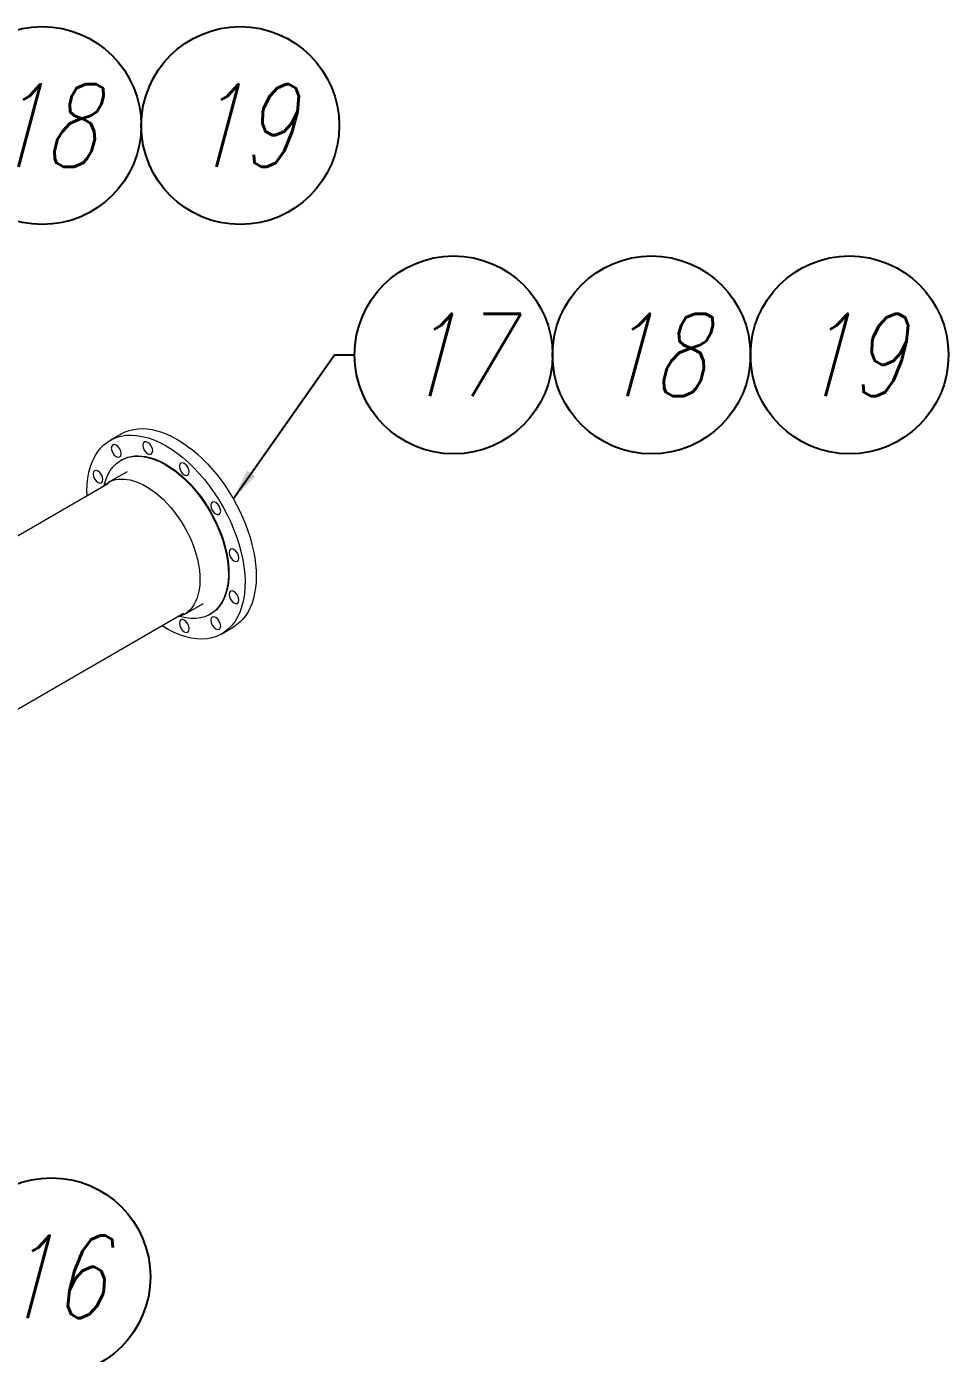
# Model space of a CAD drawing. Header units: inches. Extents: x 52169 to 69006, y 13152 to 42758.
# Drawn here: x 67330 to 69006, y 31320 to 33734 of the extents above; entities that cross this region are included whole.
import ezdxf
from ezdxf.enums import TextEntityAlignment as Align

# ---------------------------------------------------------------- set-up
doc = ezdxf.new("R2010")
doc.units = ezdxf.units.IN
doc.header["$MEASUREMENT"] = 0
doc.layers.add('IA-DIBUJO', color=3, linetype='Continuous')
doc.layers.add('IA-SIMBOLS', color=2, linetype='Continuous')
doc.layers.add('IA-DIM', color=7, linetype='Continuous', lineweight=5)
doc.styles.add('ING-AMB', font='romans.shx', dxfattribs={"width": 0.75, "oblique": 15})
doc.styles.add('SALVADOR', font='romans.shx', dxfattribs={"width": 0.75, "oblique": 15})
doc.dimstyles.new('ING-AMB 16', dxfattribs={"dimscale": 16, "dimtxt": 3, "dimasz": 2.5, "dimexe": 1, "dimexo": 1, "dimgap": 1, "dimtad": 1, "dimdec": 0, "dimzin": 0, "dimdsep": 46, "dimtxsty": 'ING-AMB', "dimcen": 0.1, "dimclrd": 7, "dimclre": 7, "dimclrt": 2, "dimadec": 0, "dimazin": 0, "dimtfac": 1, "dimtdec": 0, "dimtmove": 0, "dimatfit": 0, "dimfxl": 1.25, "dimtfill": 1, "dimtolj": 1, "dimtzin": 0, "dimarcsym": 1})

# ---------------------------------------------------------------- blocks, each defined once
blk = doc.blocks.new('A$Cc3e9d9fc')
at = {"layer": 'IA-DIBUJO', "color": 2, "linetype": 'Continuous', "lineweight": 0, "extrusion": (1.11022e-16, 0.816497, 0.57735)}
for p, q in [((5464.1, 9670.8), (5484.4, 9682.5)), ((5483.7, 9634.4), (5484.8, 9635)), ((5460.2, 9593.8), (5495.4, 9614.1)), ((5598.7, 9353.9), (5633.9, 9374.2)), ((5645.6, 9354), (5646.7, 9354.6)), ((5667.3, 9318.8), (5687.6, 9330.6))]:
    blk.add_line(p, q, dxfattribs=at)
at = {"layer": 'IA-DIBUJO', "linetype": 'Continuous', "lineweight": 0, "extrusion": (1.11022e-16, 0.816497, 0.57735)}
for p, q in [((5461.2, 9592.1), (4509.5, 9042.7)), ((5597.7, 9355.6), (4782.5, 8885))]:
    blk.add_line(p, q, dxfattribs=at)
at = {"layer": 'IA-DIBUJO', "color": 2, "linetype": 'Continuous', "lineweight": 0, "extrusion": (2.32933e-16, 2.62682e-16, -1)}
blk.add_ellipse((5586, 9506.5), major_axis=(-101.6, 176), ratio=0.57735, start_param=0, end_param=3.141593, dxfattribs=at)
at = {"layer": 'IA-DIBUJO', "color": 2, "linetype": 'Continuous', "lineweight": 0, "extrusion": (-1.85927e-17, 3.09759e-16, -1)}
blk.add_ellipse((5565.7, 9494.8), major_axis=(-101.6, 176), ratio=0.57735, start_param=-0.785398, end_param=3.975652, dxfattribs=at)
at = {"layer": 'IA-DIBUJO', "color": 2, "linetype": 'Continuous', "lineweight": 0, "extrusion": (5.35184e-17, 3.51393e-16, -1)}
blk.add_ellipse((5564.7, 9494.2), major_axis=(-81, 140.2), ratio=0.57735, start_param=-0.553972, end_param=3.695565, dxfattribs=at)
at = {"layer": 'IA-DIBUJO', "color": 2, "linetype": 'Continuous', "lineweight": 0, "extrusion": (8.87111e-17, 1.79415e-16, -1)}
for centre, major_axis in [((5475.2, 9651.5), (-6.3, 11)), ((5532.6, 9656.7), (-6.3, 11)), ((5598.9, 9618.4), (-6.3, 11)), ((5442.1, 9604.4), (-6.3, 11)), ((5656.2, 9547.1), (-6.3, 11)), ((5689.3, 9461.7), (6.3, -11)), ((5689.3, 9385.2), (-6.3, 11)), ((5598.9, 9333), (-6.3, 11)), ((5656.2, 9338.1), (-6.3, 11))]:
    blk.add_ellipse(centre, major_axis=major_axis, ratio=0.57735, start_param=-3.926991, end_param=2.356194, dxfattribs=at)
at = {"layer": 'IA-DIBUJO', "color": 2, "linetype": 'Continuous', "lineweight": 0, "extrusion": (8.49925e-17, 2.41367e-16, -1)}
blk.add_ellipse((5565.7, 9494.8), major_axis=(-81, 140.2), ratio=0.57735, start_param=0, end_param=3.141593, dxfattribs=at)
at = {"layer": 'IA-DIBUJO', "color": 2, "linetype": 'Continuous', "lineweight": 0, "extrusion": (-1.14741e-16, 2.54248e-16, -1)}
blk.add_ellipse((5529.5, 9473.9), major_axis=(-69.3, 119.9), ratio=0.57735, start_param=-0.169079, end_param=0.785398, dxfattribs=at)
at = {"layer": 'IA-DIBUJO', "color": 2, "linetype": 'Continuous', "lineweight": 0, "extrusion": (1.77422e-16, 3.5883e-16, -1)}
blk.add_ellipse((5529.5, 9473.9), major_axis=(69.2, -119.9), ratio=0.57735, start_param=-2.356194, end_param=0.16908, dxfattribs=at)
at = {"layer": 'IA-DIBUJO', "color": 2, "linetype": 'Continuous', "lineweight": 0, "extrusion": (2.08896e-16, 2.48804e-16, -1)}
blk.add_ellipse((5565.7, 9494.8), major_axis=(-101.6, 176), ratio=0.57735, start_param=-0.834059, end_param=-0.785398, dxfattribs=at)
blk = doc.blocks.new('EJE')
blk.add_circle((0, 6), 6)
at = {"style": 'SALVADOR', "oblique": 15, "width": 0.75}
blk.add_attdef('N', text='', height=5, dxfattribs=at).set_placement((0, 6), align=Align.MIDDLE)

msp = doc.modelspace()

# ---------------------------------------------------------------- block references
at = {"layer": 'IA-DIBUJO', "color": 3}
msp.add_blockref('A$Cc3e9d9fc', (62017.7, 23310.7), dxfattribs=at)
at = {"layer": 'IA-SIMBOLS'}
ref = msp.add_blockref('EJE', (67358.4, 33734.1, 0), dxfattribs=dict(at, xscale=30, yscale=30, zscale=30, rotation=180))
ref.add_attrib('N', '18', dxfattribs={"layer": '0', "height": 150, "style": 'SALVADOR', "oblique": 15, "width": 0.75}).set_placement((67358.4, 33554.1, 0), align=Align.MIDDLE)
ref = msp.add_blockref('EJE', (67718.4, 33734.1, 0), dxfattribs=dict(at, xscale=30, yscale=30, zscale=30, rotation=180))
ref.add_attrib('N', '19', dxfattribs={"layer": '0', "height": 150, "style": 'SALVADOR', "oblique": 15, "width": 0.75}).set_placement((67718.4, 33554.1, 0), align=Align.MIDDLE)
ref = msp.add_blockref('EJE', (68106.3, 33316.8, 0), dxfattribs=dict(at, xscale=30, yscale=30, zscale=30, rotation=180))
ref.add_attrib('N', '17', dxfattribs={"layer": '0', "height": 150, "style": 'SALVADOR', "oblique": 15, "width": 0.75}).set_placement((68106.3, 33136.8, 0), align=Align.MIDDLE)
ref = msp.add_blockref('EJE', (68466.3, 33316.8, 0), dxfattribs=dict(at, xscale=30, yscale=30, zscale=30, rotation=180))
ref.add_attrib('N', '18', dxfattribs={"layer": '0', "height": 150, "style": 'SALVADOR', "oblique": 15, "width": 0.75}).set_placement((68466.3, 33136.8, 0), align=Align.MIDDLE)
ref = msp.add_blockref('EJE', (68826.3, 33316.8, 0), dxfattribs=dict(at, xscale=30, yscale=30, zscale=30, rotation=180))
ref.add_attrib('N', '19', dxfattribs={"layer": '0', "height": 150, "style": 'SALVADOR', "oblique": 15, "width": 0.75}).set_placement((68826.3, 33136.8, 0), align=Align.MIDDLE)
ref = msp.add_blockref('EJE', (67375, 31639.8, 0), dxfattribs=dict(at, xscale=30, yscale=30, zscale=30, rotation=180))
ref.add_attrib('N', '16', dxfattribs={"layer": '0', "height": 150, "style": 'SALVADOR', "oblique": 15, "width": 0.75}).set_placement((67375, 31459.8, 0), align=Align.MIDDLE)

# ---------------------------------------------------------------- leaders
at = {"layer": 'IA-DIM'}
msp.add_leader([(67706, 32875.4, 0), (67890.1, 33136.8, 0), (67926.3, 33136.8, 0)], dimstyle='ING-AMB 16', override={"dimasz": 3.5, "dimgap": 1, "dimtad": 0}, dxfattribs=at)

doc.saveas('drawing.dxf')
